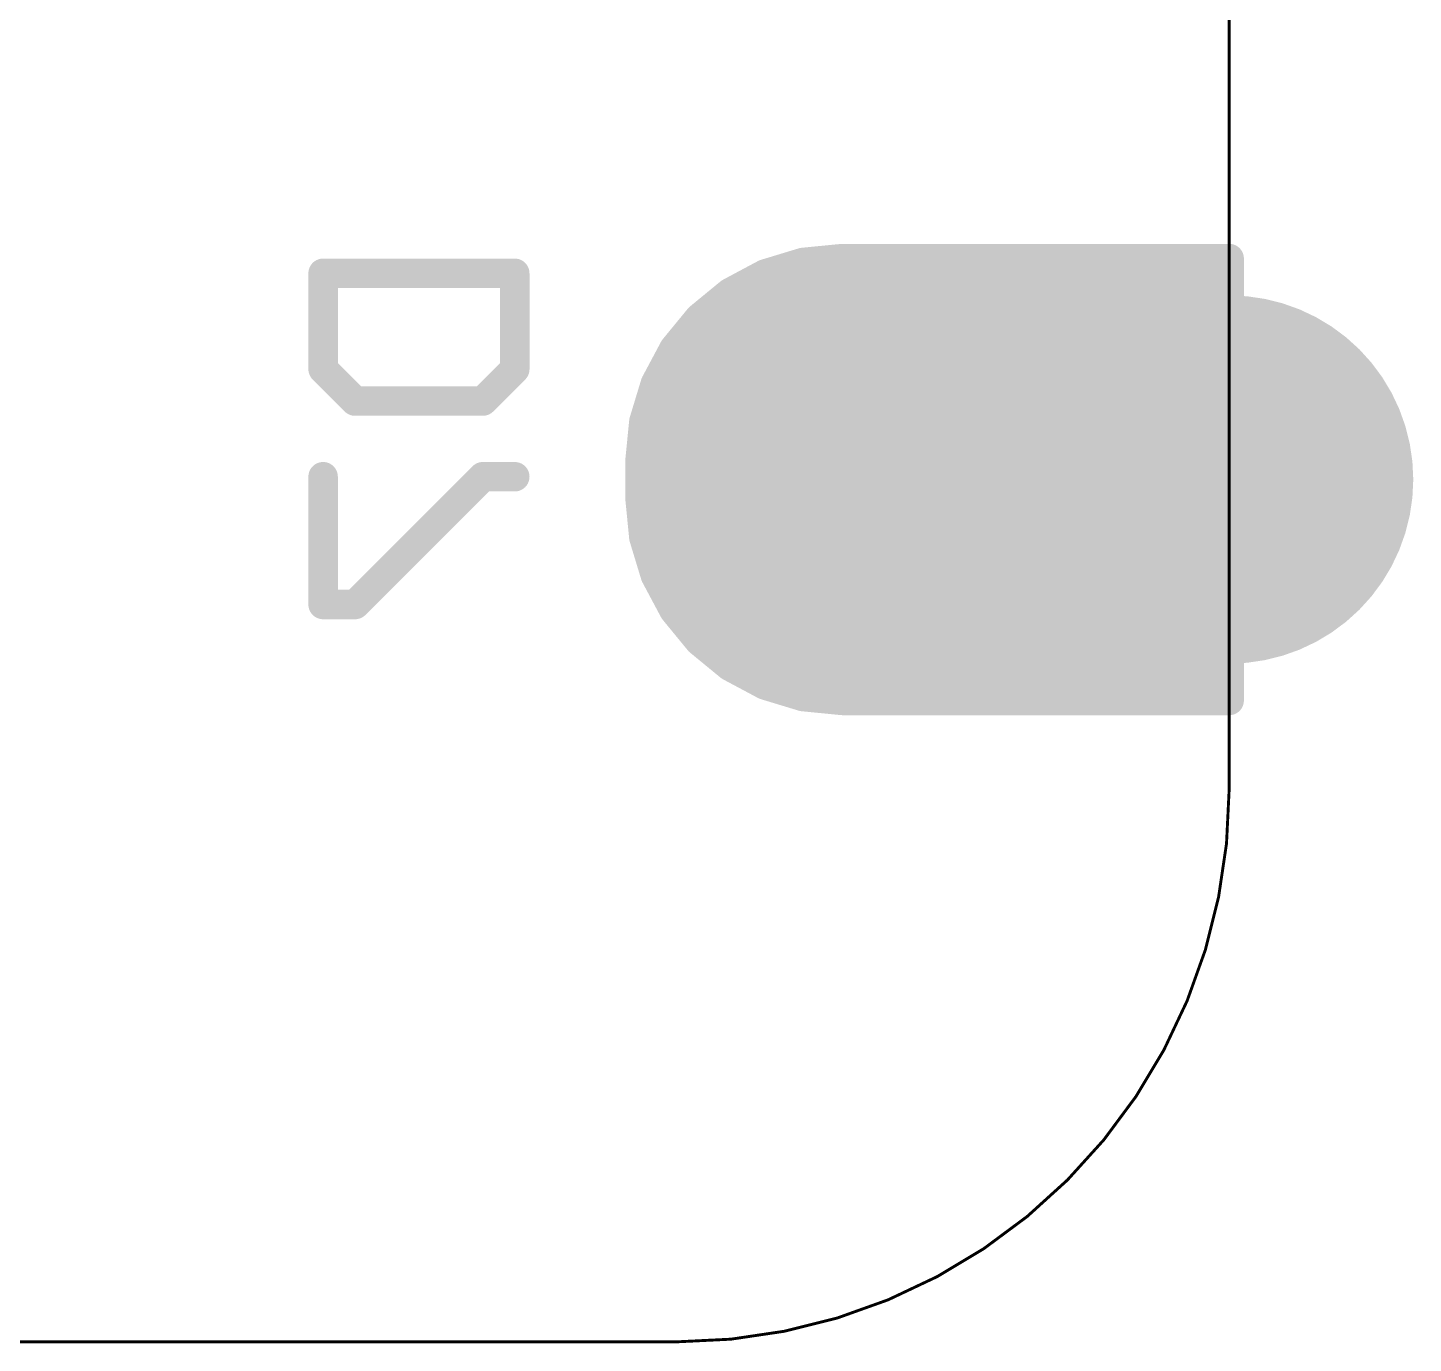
# Model space of a CAD drawing. Extents: x -1.3 to 17.8, y 13.1 to 34.3.
# Drawn here: x 13.001 to 17.78, y 13.15 to 17.687 of the extents above; entities that cross this region are included whole.
import ezdxf

# ---------------------------------------------------------------- set-up
doc = ezdxf.new("R2010")
doc.units = 0
for name, color, linetype in [('16', 175, 'CONTINUOUS'), ('17', 82, 'CONTINUOUS'), ('20', 213, 'CONTINUOUS'), ('26', 140, 'CONTINUOUS')]:
    doc.layers.add(name, color=color, linetype=linetype)

# ---------------------------------------------------------------- blocks, each defined once
blk = doc.blocks.new('OCTAGONP')
at = {"const_width": 0.5}
blk.add_lwpolyline([(-0.25, -0.1036), (-0.25, 0.1036), (-0.1036, 0.25), (0.1036, 0.25), (0.25, 0.1036), (0.25, -0.1036), (0.1036, -0.25), (-0.1036, -0.25), (-0.25, -0.1036), (-0.25, 0.1036)], dxfattribs=at)
blk = doc.blocks.new('ROUNDP')
at = {"const_width": 0.5}
blk.add_lwpolyline([(0, -0.25, 1), (0, 0.25, 1), (0, -0.25)], format="xyb", dxfattribs=at)

msp = doc.modelspace()

# ---------------------------------------------------------------- linework, layer by layer
at = {"layer": '16', "const_width": 0.1016}
for points in [[(15.6752, 16.8776), (15.5442, 16.8378)], [(15.8115, 16.891), (15.6752, 16.8776)], [(17.145, 16.891), (15.8115, 16.891)], [(17.145, 15.367), (17.145, 16.891)], [(15.5442, 16.8378), (15.4234, 16.7733)], [(17.145, 16.8402), (15.552, 16.8402)], [(15.4234, 16.7733), (15.3176, 16.6864)], [(17.145, 16.7386), (15.3812, 16.7386)], [(15.3176, 16.6864), (15.2307, 16.5806)], [(17.145, 16.637), (15.277, 16.637)], [(15.2307, 16.5806), (15.1662, 16.4598)], [(17.145, 16.5354), (15.2066, 16.5354)], [(15.1662, 16.4598), (15.1264, 16.3288)], [(17.145, 16.4338), (15.1583, 16.4338)], [(15.1264, 16.3288), (15.113, 16.1925)], [(17.145, 16.3322), (15.1275, 16.3322)], [(17.145, 16.2306), (15.1168, 16.2306)], [(15.113, 16.1925), (15.113, 16.0655)], [(17.145, 16.129), (15.113, 16.129)], [(15.113, 16.0655), (15.1264, 15.9292)], [(17.145, 16.0274), (15.1168, 16.0274)], [(15.1264, 15.9292), (15.1662, 15.7982)], [(17.145, 15.9258), (15.1275, 15.9258)], [(17.145, 15.8242), (15.1583, 15.8242)], [(15.1662, 15.7982), (15.2307, 15.6774)], [(17.145, 15.7226), (15.2066, 15.7226)], [(15.2307, 15.6774), (15.3176, 15.5716)], [(17.145, 15.621), (15.277, 15.621)], [(15.3176, 15.5716), (15.4234, 15.4847)], [(17.145, 15.5194), (15.3812, 15.5194)], [(15.4234, 15.4847), (15.5442, 15.4202)], [(15.5442, 15.4202), (15.6752, 15.3804)], [(17.145, 15.4178), (15.552, 15.4178)], [(15.6752, 15.3804), (15.8115, 15.367)], [(15.8115, 15.367), (17.145, 15.367)]]:
    msp.add_lwpolyline(points, dxfattribs=at)
at = {"layer": '16', "const_width": 0.0508}
for points in [[(15.6727, 16.9029, 1), (15.6777, 16.8523)], [(15.6826, 16.8533, 1), (15.6679, 16.9019)], [(15.8115, 16.9164, 1), (15.8115, 16.8656)], [(15.814, 16.8657, 1), (15.809, 16.9163)], [(17.1704, 16.891, 1), (17.1196, 16.891)], [(17.145, 16.8656, 1), (17.145, 16.9164)], [(15.5368, 16.8621, 1), (15.5516, 16.8135)], [(15.552, 16.8656, 1), (15.552, 16.8148)], [(15.5562, 16.8154, 1), (15.5322, 16.8602)], [(17.145, 16.8148, 1), (17.145, 16.8656)], [(15.4115, 16.7957, 1), (15.4354, 16.7509)], [(15.4395, 16.7536, 1), (15.4073, 16.7929)], [(15.3812, 16.764, 1), (15.3812, 16.7132)], [(17.145, 16.7132, 1), (17.145, 16.764)], [(15.3015, 16.7061, 1), (15.3337, 16.6668)], [(15.3372, 16.6703, 1), (15.2979, 16.7025)], [(15.277, 16.6624, 1), (15.277, 16.6116)], [(17.145, 16.6116, 1), (17.145, 16.6624)], [(15.2531, 16.5686, 1), (15.2083, 16.5925)], [(15.2066, 16.5608, 1), (15.2066, 16.51)], [(15.2111, 16.5967, 1), (15.2504, 16.5645)], [(17.145, 16.51, 1), (17.145, 16.5608)], [(15.1438, 16.4718, 1), (15.1886, 16.4478)], [(15.1905, 16.4524, 1), (15.1419, 16.4672)], [(15.1583, 16.4592, 1), (15.1583, 16.4084)], [(17.145, 16.4084, 1), (17.145, 16.4592)], [(15.1021, 16.3361, 1), (15.1507, 16.3214)], [(15.1517, 16.3263, 1), (15.1011, 16.3313)], [(15.1275, 16.3576, 1), (15.1275, 16.3068)], [(17.145, 16.3068, 1), (17.145, 16.3576)], [(15.1168, 16.256, 1), (15.1168, 16.2052)], [(17.145, 16.2052, 1), (17.145, 16.256)], [(15.1384, 16.1925, 1), (15.0876, 16.1925)], [(15.0877, 16.195, 1), (15.1383, 16.19)], [(15.113, 16.1544, 1), (15.113, 16.1036)], [(17.145, 16.1036, 1), (17.145, 16.1544)], [(15.1383, 16.068, 1), (15.0877, 16.063)], [(15.0876, 16.0655, 1), (15.1384, 16.0655)], [(15.1168, 16.0528, 1), (15.1168, 16.002)], [(17.145, 16.002, 1), (17.145, 16.0528)], [(15.1507, 15.9366, 1), (15.1021, 15.9219)], [(15.1275, 15.9512, 1), (15.1275, 15.9004)], [(17.145, 15.9004, 1), (17.145, 15.9512)], [(15.1011, 15.9267, 1), (15.1517, 15.9317)], [(15.1583, 15.8496, 1), (15.1583, 15.7988)], [(17.145, 15.7988, 1), (17.145, 15.8496)], [(15.1886, 15.8102, 1), (15.1438, 15.7862)], [(15.1419, 15.7908, 1), (15.1905, 15.8056)], [(15.2066, 15.748, 1), (15.2066, 15.6972)], [(17.145, 15.6972, 1), (17.145, 15.748)], [(15.2504, 15.6935, 1), (15.2111, 15.6613)], [(15.2083, 15.6655, 1), (15.2531, 15.6894)], [(15.277, 15.6464, 1), (15.277, 15.5956)], [(17.145, 15.5956, 1), (17.145, 15.6464)], [(15.3337, 15.5912, 1), (15.3015, 15.5519)], [(15.2979, 15.5555, 1), (15.3372, 15.5877)], [(15.3812, 15.5448, 1), (15.3812, 15.494)], [(15.4354, 15.5071, 1), (15.4115, 15.4623)], [(17.145, 15.494, 1), (17.145, 15.5448)], [(15.4073, 15.4651, 1), (15.4395, 15.5044)], [(15.5516, 15.4445, 1), (15.5368, 15.3959)], [(15.552, 15.4432, 1), (15.552, 15.3924)], [(15.5322, 15.3978, 1), (15.5562, 15.4426)], [(17.145, 15.3924, 1), (17.145, 15.4432)], [(15.6777, 15.4057, 1), (15.6727, 15.3551)], [(15.6679, 15.3561, 1), (15.6826, 15.4047)], [(15.8115, 15.3924, 1), (15.8115, 15.3416)], [(15.809, 15.3417, 1), (15.814, 15.3923)], [(17.1196, 15.367, 1), (17.1704, 15.367)], [(17.145, 15.3416, 1), (17.145, 15.3924)]]:
    msp.add_lwpolyline(points, format="xyb", dxfattribs=at)
at = {"layer": '20', "const_width": 0.01}
for points in [[(17.145, 15.06), (17.145, 32.385)], [(1.27, 13.155), (15.24, 13.155)]]:
    msp.add_lwpolyline(points, dxfattribs=at)
at = {"layer": '20'}
for points, const_width in [([(15.24, 13.155, 0.4142), (17.145, 15.06)], 0.01), ([(17.1475, 15.06, 1), (17.1425, 15.06)], 0.005), ([(17.1425, 15.06, 1), (17.1475, 15.06)], 0.005), ([(15.24, 13.1575, 1), (15.24, 13.1525)], 0.005), ([(15.24, 13.1525, 1), (15.24, 13.1575)], 0.005)]:
    msp.add_lwpolyline(points, format="xyb", dxfattribs=dict(at, const_width=const_width))
at = {"layer": '26', "const_width": 0.1016}
for points in [[(14.0202, 16.8402), (14.6812, 16.8402)], [(14.0202, 16.5097), (14.0202, 16.8402)], [(14.6812, 16.8402), (14.6812, 16.5097)], [(14.1304, 16.3996), (14.0202, 16.5097)], [(14.6812, 16.5097), (14.571, 16.3996)], [(14.571, 16.3996), (14.1304, 16.3996)], [(14.0202, 16.1386), (14.0202, 15.6979)], [(14.1304, 15.6979), (14.571, 16.1386)], [(14.571, 16.1386), (14.6812, 16.1386)], [(14.0202, 15.6979), (14.1304, 15.6979)]]:
    msp.add_lwpolyline(points, dxfattribs=at)
at = {"layer": '26', "const_width": 0.0508}
for points in [[(14.0202, 16.8656, 1), (14.0202, 16.8148)], [(14.0456, 16.8402, 1), (13.9948, 16.8402)], [(14.7066, 16.8402, 1), (14.6558, 16.8402)], [(14.6812, 16.8148, 1), (14.6812, 16.8656)], [(13.9948, 16.5097, 1), (14.0456, 16.5097)], [(14.0382, 16.5277, 1), (14.0023, 16.4918)], [(14.6558, 16.5097, 1), (14.7066, 16.5097)], [(14.6992, 16.4918, 1), (14.6632, 16.5277)], [(14.1304, 16.425, 1), (14.1304, 16.3742)], [(14.1124, 16.3816, 1), (14.1484, 16.4175)], [(14.5531, 16.4175, 1), (14.589, 16.3816)], [(14.571, 16.3742, 1), (14.571, 16.425)], [(14.0456, 16.1386, 1), (13.9948, 16.1386)], [(14.571, 16.164, 1), (14.571, 16.1132)], [(14.589, 16.1206, 1), (14.5531, 16.1565)], [(14.6812, 16.1132, 1), (14.6812, 16.164)], [(14.0202, 15.7233, 1), (14.0202, 15.6725)], [(13.9948, 15.6979, 1), (14.0456, 15.6979)], [(14.1124, 15.7159, 1), (14.1484, 15.68)], [(14.1304, 15.6725, 1), (14.1304, 15.7233)]]:
    msp.add_lwpolyline(points, format="xyb", dxfattribs=at)

# ---------------------------------------------------------------- block references
at = {"layer": '17'}
for name, p, xscale, yscale, rotation in [('OCTAGONP', (15.875, 16.129), 1.5, 1.5, 180), ('ROUNDP', (17.145, 16.129), 1.27, 1.27, 90)]:
    msp.add_blockref(name, p, dxfattribs=dict(at, xscale=xscale, yscale=yscale, rotation=rotation))

doc.saveas('drawing.dxf')
